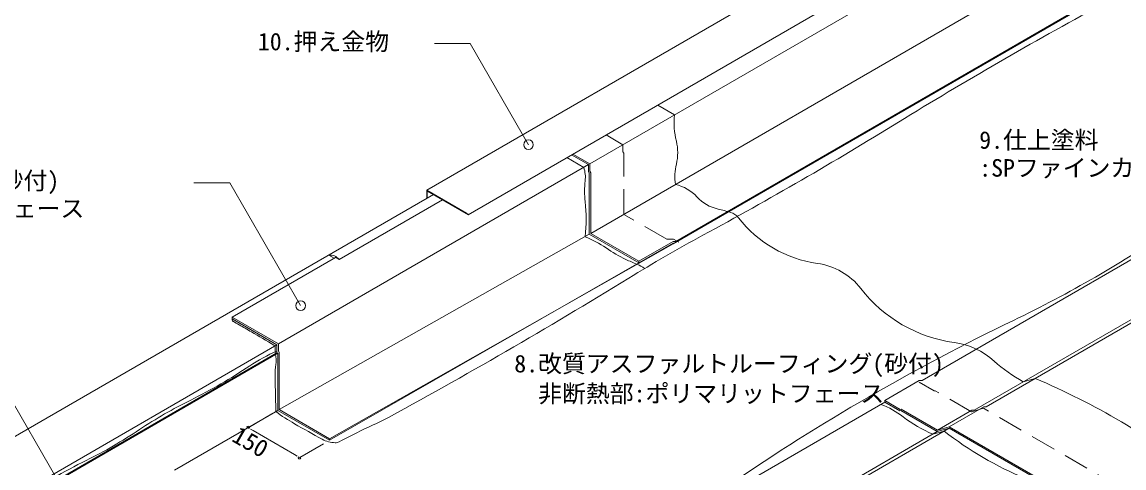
# Model space of a CAD drawing. Units: millimetres, scale not verified. Extents: x -3150 to 3150, y -4455 to 4455.
# Drawn here: x -1009 to 1761, y 1591 to 2710 of the extents above; entities that cross this region are included whole.
import ezdxf
from ezdxf.enums import TextEntityAlignment as Align

# ---------------------------------------------------------------- set-up
doc = ezdxf.new("R2010")
doc.units = ezdxf.units.MM
doc.header["$LTSCALE"] = 10
doc.linetypes.add('USER1', pattern=[9.525, 6.35, -3.175])
for name, color, linetype, lineweight in [('0-0_0', 7, 'Continuous', 9), ('0-3_KUTAI', 3, 'Continuous', 18), ('0-4_BOUSUI', 1, 'Continuous', 18), ('0-5_MOJI', 7, 'Continuous', 18), ('0-7_sunpo', 7, 'Continuous', 18), ('0-8_KANAMONO', 4, 'Continuous', 18), ('0-9_bousui2', 7, 'USER1', 9), ('0-A_BOUSUI3', 6, 'Continuous', 18)]:
    doc.layers.add(name, color=color, linetype=linetype, lineweight=lineweight)
doc.styles.add('ＭＳ ゴシック', font='')
doc.styles.get('ＭＳ ゴシック').set_extended_font_data('MS Gothic')

msp = doc.modelspace()

# ---------------------------------------------------------------- linework, layer by layer
at = {"layer": '0-0_0'}
for p, q in [((-443.87, 1693.82), (-437.37, 1690.07)), ((-434.13, 1688.2), (-427.63, 1684.45)), ((-317.21, 1620.7), (-323.71, 1624.45)), ((-307.47, 1615.07), (-313.96, 1618.82))]:
    msp.add_line(p, q, dxfattribs=at)
for centre, start, end in [((-440.62, 1691.95), 330, 150), ((-310.72, 1616.95), 150, 330)]:
    msp.add_arc(centre, 3.75, start, end, dxfattribs=at)
at = {"layer": '0-3_KUTAI'}
msp.add_line((-2229.74, 825), (-367.79, 1900), dxfattribs=at)
at = {"layer": '0-4_BOUSUI'}
for p, q in [((418.57, 2354), (1485.51, 2970)), ((420.73, 2179.25), (1790.35, 2970)), ((628.06, 2152.98), (2043.18, 2970)), ((634.99, 2159.55), (2038.74, 2970)), ((1253.52, 1809.94), (2740.36, 2668.37)), ((589.17, 2501.5), (631.61, 2477)), ((1384.7, 1735.68), (2740.36, 2518.37)), ((1414.72, 1744.34), (2740.36, 2509.7)), ((-364.32, 1902), (415.1, 2352)), ((-2359.64, 900), (25.39, 2277)), ((-362.16, 1737.25), (417.27, 2177.25)), ((-235.72, 1664.25), (628.06, 2152.98)), ((628.06, 2155.17), (628.06, 2152.98)), ((-480.37, 1969), (-220.56, 2119)), ((541.46, 2105.55), (541.46, 2109.55)), ((-480.37, 1965), (-480.37, 1969)), ((-1666.82, 1130), (-367.79, 1880)), ((-1664.66, 1128.75), (-365.62, 1878.75)), ((1508.13, 1806.94), (1538.15, 1815.61)), ((380.57, 1305.94), (1159.99, 1755.94)), ((-625.43, 1585.25), (-365.62, 1735.25)), ((542.22, 1240.61), (1321.65, 1690.61)), ((512.2, 1231.94), (1291.62, 1681.94))]:
    msp.add_line(p, q, dxfattribs=at)
for points in [[(541.46, 2105.55), (417.27, 2177.25), (417.27, 2330.75), (415.1, 2334.5), (415.1, 2352), (372.67, 2376.5)], [(541.46, 2109.55), (420.73, 2179.25), (420.73, 2331.68), (418.57, 2335.43), (418.57, 2354), (376.13, 2378.5)], [(-235.72, 1664.25), (-235.72, 1660.25), (628.06, 2155.17)], [(541.46, 2109.55), (628.06, 2159.55), (634.99, 2159.55)], [(-235.72, 1664.25), (-362.16, 1737.25), (-362.16, 1880.75), (-364.32, 1884.5), (-364.32, 1902), (-480.37, 1969)], [(-235.72, 1660.25), (-365.62, 1735.25), (-365.62, 1878.75), (-367.79, 1880), (-367.79, 1900), (-480.37, 1965)], [(1159.99, 1755.94), (1159.99, 1759.94), (1246.59, 1809.94), (1253.52, 1809.94)], [(2740.36, 875.51), (1322.1, 1694.34), (1292.08, 1685.68), (1200.7, 1738.44), (1198.33, 1737.8), (1159.99, 1759.94)], [(2740.36, 871.51), (1321.65, 1690.61), (1291.62, 1681.94), (1200.21, 1734.72), (1197.84, 1734.08), (1159.99, 1755.94)], [(1292.08, 1685.68), (1378.68, 1735.68), (1384.7, 1735.68)], [(1322.1, 1694.34), (1408.71, 1744.34), (1414.72, 1744.34)]]:
    msp.add_lwpolyline(points, dxfattribs=at)
for centre, radius, start, end in [((821.07, 2456.31), 190.59, 173.76901, 193.80449), ((519.6, 2382.24), 119.84, 346.19551, 13.80449), ((763.04, 2322.43), 130.84, 166.19551, 188.8707), ((610.39, 2199.43), 105.44, 42.81287, 77.18713), ((763.79, 2341.55), 103.67, 222.81287, 257.18713), ((624.15, 1727.55), 526.01, 73.63702, 77.18713), ((761.37, 2194.91), 38.92, 37.82376, 73.63702), ((1031.71, 2404.79), 303.33, 217.82376, 262.17624), ((967.65, 1938.56), 167.28, 37.82376, 82.17624), ((1383.25, 2261.21), 358.86, 217.82376, 262.17624), ((1308.75, 1719), 188.44, 48.0473, 82.17624), ((1699.29, 2153.46), 395.75, 228.0473, 241.11673), ((805.07, 91.27), 1873.7, 52.13372, 66.96766)]:
    msp.add_arc(centre, radius, start, end, dxfattribs=at)
at = {"layer": '0-5_MOJI'}
for p, q in [((28, 2655.75), (118, 2655.75)), ((264.44, 2402.12), (118, 2655.75)), ((-576.45, 2306.78), (-486.45, 2306.78)), ((-308.3, 1998.21), (-486.45, 2306.78)), ((-796.23, 1347.15), (-1133.28, 1930.94))]:
    msp.add_line(p, q, dxfattribs=at)
for centre in [(264.44, 2402.12), (-308.3, 1998.21)]:
    msp.add_circle(centre, 12, dxfattribs=at)
at = {"layer": '0-7_sunpo'}
for p, q in [((-380.62, 1726.59), (-440.62, 1691.95)), ((-427.63, 1684.45), (-323.71, 1624.45)), ((-250.72, 1651.59), (-310.72, 1616.95))]:
    msp.add_line(p, q, dxfattribs=at)
at = {"layer": '0-8_KANAMONO'}
for p, q in [((8.94, 2288), (1190.19, 2970)), ((112.86, 2226.5), (1400.64, 2970))]:
    msp.add_line(p, q, dxfattribs=at)
msp.add_lwpolyline([(8.94, 2267.5), (8.94, 2288), (108.53, 2230.5), (112.61, 2227.1), (112.86, 2226.5), (10.06, 2285.85), (10.06, 2268.15)], dxfattribs=at)
at = {"layer": '0-9_bousui2'}
for points in [[(642.43, 2157.25), (629.12, 2164.94), (611.8, 2164.94), (503.87, 2227.25), (503.87, 2380.75), (501.7, 2384.5), (501.7, 2402), (459.27, 2426.5)], [(2740.36, 971.51), (1408.25, 1740.61), (1378.23, 1731.94), (1286.81, 1784.72), (1284.45, 1784.08), (1246.59, 1805.94)]]:
    msp.add_lwpolyline(points, dxfattribs=at)
at = {"layer": '0-A_BOUSUI3'}
for p, q in [((360.86, 2369.68), (403.3, 2345.18)), ((-211.9, 2114), (47.91, 2264)), ((-220.56, 2119), (-211.9, 2114)), ((1280.98, 1675.79), (1308.99, 1683.3))]:
    msp.add_line(p, q, dxfattribs=at)
msp.add_lwpolyline([(-220.56, 2119), (-224.03, 2117), (-237.88, 2125)], dxfattribs=at)
for centre, radius, start, end in [((6704.91, -6500.12), 10517.87, 118.4032, 121.5968), ((-4138.77, 11128.23), 10178.61, 298.4032, 301.5968), ((327.97, 2320.16), 79.38, 353.63238, 18.3794), ((640.44, 2285.29), 235.03, 173.63238, 186.36762), ((12.66, 2215.23), 396.64, 353.63238, 6.36762), ((136.4, 4759.76), 3105.85, 295.69687, 304.30313), ((302.39, 1914.33), 277.34, 55.52942, 67.87272), ((2541.58, -1225.16), 3865.37, 118.4032, 121.5968), ((667.21, 2445.72), 367.24, 235.52942, 244.47058), ((-233.96, 2098.09), 27.19, 35.80314, 98.30222), ((716.88, 2549.72), 482.48, 244.47058, 248.15895), ((509.36, 2031.96), 75.32, 51.84105, 68.15895), ((-6237.06, 13046.09), 12889.73, 298.4032, 301.5968), ((-475.27, 1963.41), 5.34, 162.66206, 239.50073), ((29.69, 2820.7), 1000.29, 239.50073, 240.49927), ((-1471.15, 168.04), 2047.52, 59.50073, 60.49927), ((3858.81, -2975.93), 5478.86, 115.69687, 124.30313), ((-39495.64, -64386.61), 76968.57, 59.45179, 59.50073), ((-199.92, 1493.35), 425.4, 113.24122, 123.77328), ((-289.75, 2043.9), 168.41, 239.45179, 240.54821), ((-246.77, 1893.25), 125.85, 178.18203, 190.7395), ((-421.65, 1860.09), 52.15, 349.2605, 10.7395), ((-1159.7, 2928.49), 1301.1, 296.22672, 303.77328), ((-238.63, 1825.37), 134.14, 169.2605, 181.28319), ((-19030.8, 1347.39), 18664.12, 1.23327, 1.45826), ((-85.25, 747.5), 1130.18, 116.22672, 123.77328), ((-818.58, 1740.62), 447.65, 358.91479, 1.08521), ((1075.19, 1551.09), 212.93, 52.06615, 69.34811), ((-6.18, 2249.5), 633.06, 234.81006, 239.89819), ((1398.66, 1966.11), 313.26, 232.06615, 247.93385), ((1028.75, 4034.73), 2696.58, 239.89819, 241.5968), ((725.92, -148.87), 2034.62, 114.12716, 117.44757), ((-1364.88, 2660.92), 1171.69, 296.22672, 303.77328), ((-219.65, 1726.17), 72.09, 241.5968, 268.4032), ((1846.73, 2373.51), 874.96, 232.07797, 247.62185), ((-221.16, 1671.76), 17.66, 268.4032, 301.5968), ((-211.02, 318.71), 1439.31, 116.22672, 123.77328)]:
    msp.add_arc(centre, radius, start, end, dxfattribs=at)

# ---------------------------------------------------------------- texts
at = {"layer": '0-5_MOJI', "style": 'ＭＳ ゴシック'}
for s, p in [('10.押え金物', (-415.83, 2625.75)), ('9.仕上塗料', (1397.36, 2378.74)), (':SPファインカラー', (1397.36, 2308.74)), ('8.改質アスファルトルーフィング(砂付)', (-1994.9, 2276.78)), ('立上り部:ポリマリットフェース', (-1722.01, 2206.78)), ('8.改質アスファルトルーフィング(砂付)', (228.61, 1817.49)), ('\u3000非断熱部:ポリマリットフェース', (228.61, 1742.49))]:
    msp.add_text(s, height=43.99, dxfattribs=at).set_placement(p, align=Align.BOTTOM_LEFT)
at = {"layer": '0-7_sunpo', "style": 'ＭＳ ゴシック'}
msp.add_text('150', height=43.99, rotation=330, dxfattribs=at).set_placement((-490.87, 1648.21), align=Align.BOTTOM_LEFT)

doc.saveas('drawing.dxf')
